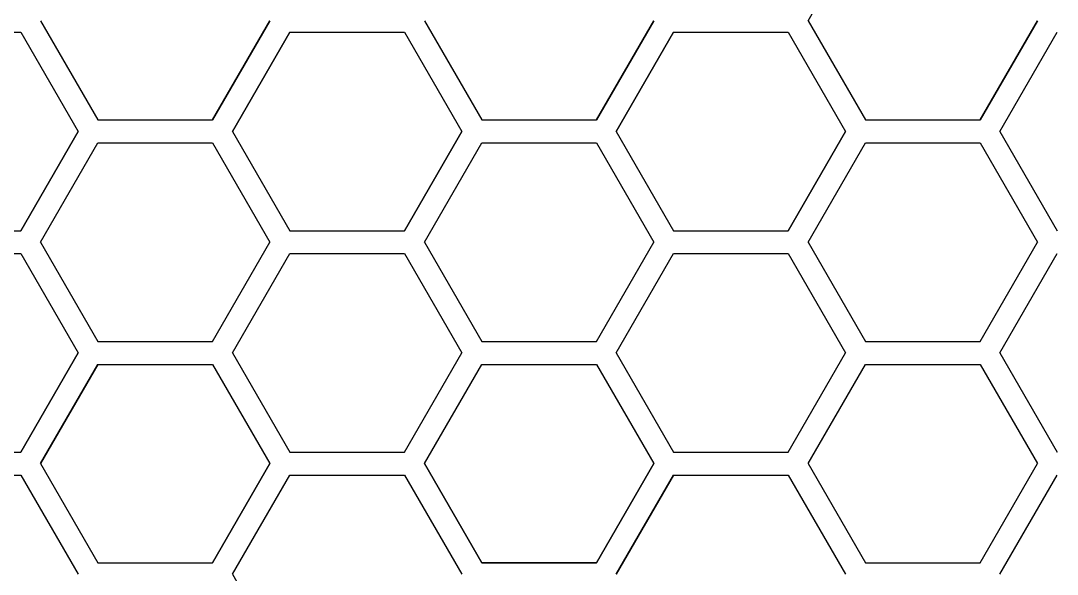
# Model space of a CAD drawing. Header units: millimetres. Extents: x 606 to 1123, y -612 to 146.
# Drawn here: x 740.7 to 921.5, y -339.9 to -243.3 of the extents above; entities that cross this region are included whole.
import ezdxf

# ---------------------------------------------------------------- set-up
doc = ezdxf.new("R2010")
doc.units = ezdxf.units.MM
doc.layers.get('0').update_dxf_attribs({"linetype": 'CONTINUOUS', "lineweight": 25})

msp = doc.modelspace()

# ---------------------------------------------------------------- linework, layer by layer
for p, q in [((878.01, -243.35), (888.01, -226.02)), ((878.01, -243.35), (888.01, -226.02)), ((878.01, -243.35), (888.01, -226.02)), ((744.15, -243.35), (754.15, -260.67)), ((744.15, -243.35), (754.15, -260.67)), ((744.15, -243.35), (754.15, -260.67)), ((744.15, -243.35), (754.15, -260.67)), ((744.15, -243.35), (754.15, -260.67)), ((744.15, -243.35), (754.15, -260.67)), ((744.15, -243.35), (754.15, -260.67)), ((744.15, -243.35), (754.15, -260.67)), ((744.15, -243.35), (754.15, -260.67)), ((744.15, -243.35), (754.15, -260.67)), ((744.15, -243.35), (754.15, -260.67)), ((744.15, -243.35), (754.15, -260.67)), ((774.15, -260.67), (784.15, -243.35)), ((784.15, -243.35), (774.15, -260.67)), ((774.15, -260.67), (784.15, -243.35)), ((774.15, -260.67), (784.15, -243.35)), ((774.15, -260.67), (784.15, -243.35)), ((784.15, -243.35), (774.15, -260.67)), ((774.15, -260.67), (784.15, -243.35)), ((774.15, -260.67), (784.15, -243.35)), ((774.15, -260.67), (784.15, -243.35)), ((784.15, -243.35), (774.15, -260.67)), ((774.15, -260.67), (784.15, -243.35)), ((774.15, -260.67), (784.15, -243.35)), ((811.08, -243.35), (821.08, -260.67)), ((811.08, -243.35), (821.08, -260.67)), ((811.08, -243.35), (821.08, -260.67)), ((811.08, -243.35), (821.08, -260.67)), ((811.08, -243.35), (821.08, -260.67)), ((811.08, -243.35), (821.08, -260.67)), ((811.08, -243.35), (821.08, -260.67)), ((811.08, -243.35), (821.08, -260.67)), ((811.08, -243.35), (821.08, -260.67)), ((841.08, -260.67), (851.08, -243.35)), ((851.08, -243.35), (841.08, -260.67)), ((841.08, -260.67), (851.08, -243.35)), ((841.08, -260.67), (851.08, -243.35)), ((851.08, -243.35), (841.08, -260.67)), ((841.08, -260.67), (851.08, -243.35)), ((841.08, -260.67), (851.08, -243.35)), ((851.08, -243.35), (841.08, -260.67)), ((841.08, -260.67), (851.08, -243.35)), ((878.01, -243.35), (888.01, -260.67)), ((878.01, -243.35), (888.01, -260.67)), ((878.01, -243.35), (888.01, -260.67)), ((878.01, -243.35), (888.01, -260.67)), ((878.01, -243.35), (888.01, -260.67)), ((878.01, -243.35), (888.01, -260.67)), ((918.01, -243.35), (908.01, -260.67)), ((908.01, -260.67), (918.01, -243.35)), ((918.01, -243.35), (908.01, -260.67)), ((908.01, -260.67), (918.01, -243.35)), ((918.01, -243.35), (908.01, -260.67)), ((908.01, -260.67), (918.01, -243.35)), ((720.68, -245.35), (740.68, -245.35)), ((720.68, -245.35), (740.68, -245.35)), ((720.68, -245.35), (740.68, -245.35)), ((720.68, -245.35), (740.68, -245.35)), ((720.68, -245.35), (740.68, -245.35)), ((720.68, -245.35), (740.68, -245.35)), ((720.68, -245.35), (740.68, -245.35)), ((720.68, -245.35), (740.68, -245.35)), ((720.68, -245.35), (740.68, -245.35)), ((740.68, -245.35), (750.68, -262.67)), ((740.68, -245.35), (750.68, -262.67)), ((740.68, -245.35), (750.68, -262.67)), ((740.68, -245.35), (750.68, -262.67)), ((740.68, -245.35), (750.68, -262.67)), ((740.68, -245.35), (750.68, -262.67)), ((740.68, -245.35), (750.68, -262.67)), ((740.68, -245.35), (750.68, -262.67)), ((740.68, -245.35), (750.68, -262.67)), ((740.68, -245.35), (750.68, -262.67)), ((740.68, -245.35), (750.68, -262.67)), ((740.68, -245.35), (750.68, -262.67)), ((777.61, -262.67), (787.61, -245.35)), ((787.61, -245.35), (777.61, -262.67)), ((777.61, -262.67), (787.61, -245.35)), ((777.61, -262.67), (787.61, -245.35)), ((777.61, -262.67), (787.61, -245.35)), ((787.61, -245.35), (777.61, -262.67)), ((777.61, -262.67), (787.61, -245.35)), ((777.61, -262.67), (787.61, -245.35)), ((777.61, -262.67), (787.61, -245.35)), ((787.61, -245.35), (777.61, -262.67)), ((777.61, -262.67), (787.61, -245.35)), ((777.61, -262.67), (787.61, -245.35)), ((787.61, -245.35), (807.61, -245.35)), ((787.61, -245.35), (807.61, -245.35)), ((787.61, -245.35), (807.61, -245.35)), ((787.61, -245.35), (807.61, -245.35)), ((787.61, -245.35), (807.61, -245.35)), ((787.61, -245.35), (807.61, -245.35)), ((787.61, -245.35), (807.61, -245.35)), ((787.61, -245.35), (807.61, -245.35)), ((787.61, -245.35), (807.61, -245.35)), ((787.61, -245.35), (807.61, -245.35)), ((787.61, -245.35), (807.61, -245.35)), ((787.61, -245.35), (807.61, -245.35)), ((807.61, -245.35), (817.61, -262.67)), ((807.61, -245.35), (817.61, -262.67)), ((807.61, -245.35), (817.61, -262.67)), ((807.61, -245.35), (817.61, -262.67)), ((807.61, -245.35), (817.61, -262.67)), ((807.61, -245.35), (817.61, -262.67)), ((807.61, -245.35), (817.61, -262.67)), ((807.61, -245.35), (817.61, -262.67)), ((807.61, -245.35), (817.61, -262.67)), ((807.61, -245.35), (817.61, -262.67)), ((807.61, -245.35), (817.61, -262.67)), ((807.61, -245.35), (817.61, -262.67)), ((844.54, -262.67), (854.54, -245.35)), ((854.54, -245.35), (844.54, -262.67)), ((844.54, -262.67), (854.54, -245.35)), ((844.54, -262.67), (854.54, -245.35)), ((844.54, -262.67), (854.54, -245.35)), ((844.54, -262.67), (854.54, -245.35)), ((854.54, -245.35), (844.54, -262.67)), ((844.54, -262.67), (854.54, -245.35)), ((844.54, -262.67), (854.54, -245.35)), ((844.54, -262.67), (854.54, -245.35)), ((844.54, -262.67), (854.54, -245.35)), ((854.54, -245.35), (844.54, -262.67)), ((844.54, -262.67), (854.54, -245.35)), ((844.54, -262.67), (854.54, -245.35)), ((844.54, -262.67), (854.54, -245.35)), ((854.54, -245.35), (874.54, -245.35)), ((854.54, -245.35), (874.54, -245.35)), ((854.54, -245.35), (874.54, -245.35)), ((854.54, -245.35), (874.54, -245.35)), ((854.54, -245.35), (874.54, -245.35)), ((854.54, -245.35), (874.54, -245.35)), ((854.54, -245.35), (874.54, -245.35)), ((854.54, -245.35), (874.54, -245.35)), ((854.54, -245.35), (874.54, -245.35)), ((854.54, -245.35), (874.54, -245.35)), ((854.54, -245.35), (874.54, -245.35)), ((854.54, -245.35), (874.54, -245.35)), ((854.54, -245.35), (874.54, -245.35)), ((854.54, -245.35), (874.54, -245.35)), ((854.54, -245.35), (874.54, -245.35)), ((874.54, -245.35), (884.54, -262.67)), ((874.54, -245.35), (884.54, -262.67)), ((874.54, -245.35), (884.54, -262.67)), ((874.54, -245.35), (884.54, -262.67)), ((874.54, -245.35), (884.54, -262.67)), ((874.54, -245.35), (884.54, -262.67)), ((874.54, -245.35), (884.54, -262.67)), ((874.54, -245.35), (884.54, -262.67)), ((874.54, -245.35), (884.54, -262.67)), ((874.54, -245.35), (884.54, -262.67)), ((874.54, -245.35), (884.54, -262.67)), ((874.54, -245.35), (884.54, -262.67)), ((874.54, -245.35), (884.54, -262.67)), ((874.54, -245.35), (884.54, -262.67)), ((874.54, -245.35), (884.54, -262.67)), ((911.47, -262.67), (921.47, -245.35)), ((911.47, -262.67), (921.47, -245.35)), ((911.47, -262.67), (921.47, -245.35)), ((911.47, -262.67), (921.47, -245.35)), ((911.47, -262.67), (921.47, -245.35)), ((911.47, -262.67), (921.47, -245.35)), ((754.15, -260.67), (774.15, -260.67)), ((754.15, -260.67), (774.15, -260.67)), ((754.15, -260.67), (774.15, -260.67)), ((754.15, -260.67), (774.15, -260.67)), ((754.15, -260.67), (774.15, -260.67)), ((754.15, -260.67), (774.15, -260.67)), ((754.15, -260.67), (774.15, -260.67)), ((754.15, -260.67), (774.15, -260.67)), ((754.15, -260.67), (774.15, -260.67)), ((754.15, -260.67), (774.15, -260.67)), ((754.15, -260.67), (774.15, -260.67)), ((754.15, -260.67), (774.15, -260.67)), ((821.08, -260.67), (841.08, -260.67)), ((821.08, -260.67), (841.08, -260.67)), ((821.08, -260.67), (841.08, -260.67)), ((821.08, -260.67), (841.08, -260.67)), ((821.08, -260.67), (841.08, -260.67)), ((821.08, -260.67), (841.08, -260.67)), ((821.08, -260.67), (841.08, -260.67)), ((821.08, -260.67), (841.08, -260.67)), ((821.08, -260.67), (841.08, -260.67)), ((888.01, -260.67), (908.01, -260.67)), ((888.01, -260.67), (908.01, -260.67)), ((888.01, -260.67), (908.01, -260.67)), ((888.01, -260.67), (908.01, -260.67)), ((888.01, -260.67), (908.01, -260.67)), ((888.01, -260.67), (908.01, -260.67)), ((740.68, -279.99), (750.68, -262.67)), ((740.68, -279.99), (750.68, -262.67)), ((750.68, -262.67), (740.68, -279.99)), ((740.68, -279.99), (750.68, -262.67)), ((740.68, -279.99), (750.68, -262.67)), ((740.68, -279.99), (750.68, -262.67)), ((750.68, -262.67), (740.68, -279.99)), ((740.68, -279.99), (750.68, -262.67)), ((740.68, -279.99), (750.68, -262.67)), ((740.68, -279.99), (750.68, -262.67)), ((750.68, -262.67), (740.68, -279.99)), ((740.68, -279.99), (750.68, -262.67)), ((777.61, -262.67), (787.61, -279.99)), ((777.61, -262.67), (787.61, -279.99)), ((777.61, -262.67), (787.61, -279.99)), ((777.61, -262.67), (787.61, -279.99)), ((777.61, -262.67), (787.61, -279.99)), ((777.61, -262.67), (787.61, -279.99)), ((777.61, -262.67), (787.61, -279.99)), ((777.61, -262.67), (787.61, -279.99)), ((777.61, -262.67), (787.61, -279.99)), ((777.61, -262.67), (787.61, -279.99)), ((777.61, -262.67), (787.61, -279.99)), ((777.61, -262.67), (787.61, -279.99)), ((807.61, -279.99), (817.61, -262.67)), ((817.61, -262.67), (807.61, -279.99)), ((807.61, -279.99), (817.61, -262.67)), ((807.61, -279.99), (817.61, -262.67)), ((807.61, -279.99), (817.61, -262.67)), ((817.61, -262.67), (807.61, -279.99)), ((807.61, -279.99), (817.61, -262.67)), ((807.61, -279.99), (817.61, -262.67)), ((807.61, -279.99), (817.61, -262.67)), ((817.61, -262.67), (807.61, -279.99)), ((807.61, -279.99), (817.61, -262.67)), ((807.61, -279.99), (817.61, -262.67)), ((844.54, -262.67), (854.54, -279.99)), ((844.54, -262.67), (854.54, -279.99)), ((844.54, -262.67), (854.54, -279.99)), ((844.54, -262.67), (854.54, -279.99)), ((844.54, -262.67), (854.54, -279.99)), ((844.54, -262.67), (854.54, -279.99)), ((844.54, -262.67), (854.54, -279.99)), ((844.54, -262.67), (854.54, -279.99)), ((844.54, -262.67), (854.54, -279.99)), ((844.54, -262.67), (854.54, -279.99)), ((844.54, -262.67), (854.54, -279.99)), ((844.54, -262.67), (854.54, -279.99)), ((844.54, -262.67), (854.54, -279.99)), ((844.54, -262.67), (854.54, -279.99)), ((844.54, -262.67), (854.54, -279.99)), ((874.54, -279.99), (884.54, -262.67)), ((884.54, -262.67), (874.54, -279.99)), ((874.54, -279.99), (884.54, -262.67)), ((874.54, -279.99), (884.54, -262.67)), ((874.54, -279.99), (884.54, -262.67)), ((874.54, -279.99), (884.54, -262.67)), ((884.54, -262.67), (874.54, -279.99)), ((874.54, -279.99), (884.54, -262.67)), ((874.54, -279.99), (884.54, -262.67)), ((874.54, -279.99), (884.54, -262.67)), ((874.54, -279.99), (884.54, -262.67)), ((884.54, -262.67), (874.54, -279.99)), ((874.54, -279.99), (884.54, -262.67)), ((874.54, -279.99), (884.54, -262.67)), ((874.54, -279.99), (884.54, -262.67)), ((911.47, -262.67), (921.47, -279.99)), ((911.47, -262.67), (921.47, -279.99)), ((911.47, -262.67), (921.47, -279.99)), ((911.47, -262.67), (921.47, -279.99)), ((911.47, -262.67), (921.47, -279.99)), ((911.47, -262.67), (921.47, -279.99)), ((744.15, -281.99), (754.15, -264.67)), ((744.15, -281.99), (754.15, -264.67)), ((744.15, -281.99), (754.15, -264.67)), ((744.15, -281.99), (754.15, -264.67)), ((744.15, -281.99), (754.15, -264.67)), ((744.15, -281.99), (754.15, -264.67)), ((744.15, -281.99), (754.15, -264.67)), ((744.15, -281.99), (754.15, -264.67)), ((744.15, -281.99), (754.15, -264.67)), ((744.15, -281.99), (754.15, -264.67)), ((744.15, -281.99), (754.15, -264.67)), ((744.15, -281.99), (754.15, -264.67)), ((744.15, -281.99), (754.15, -264.67)), ((744.15, -281.99), (754.15, -264.67)), ((744.15, -281.99), (754.15, -264.67)), ((754.15, -264.67), (774.15, -264.67)), ((754.15, -264.67), (774.15, -264.67)), ((754.15, -264.67), (774.15, -264.67)), ((754.15, -264.67), (774.15, -264.67)), ((754.15, -264.67), (774.15, -264.67)), ((754.15, -264.67), (774.15, -264.67)), ((754.15, -264.67), (774.15, -264.67)), ((754.15, -264.67), (774.15, -264.67)), ((754.15, -264.67), (774.15, -264.67)), ((754.15, -264.67), (774.15, -264.67)), ((754.15, -264.67), (774.15, -264.67)), ((754.15, -264.67), (774.15, -264.67)), ((754.15, -264.67), (774.15, -264.67)), ((754.15, -264.67), (774.15, -264.67)), ((754.15, -264.67), (774.15, -264.67)), ((774.15, -264.67), (784.15, -281.99)), ((774.15, -264.67), (784.15, -281.99)), ((774.15, -264.67), (784.15, -281.99)), ((774.15, -264.67), (784.15, -281.99)), ((774.15, -264.67), (784.15, -281.99)), ((774.15, -264.67), (784.15, -281.99)), ((774.15, -264.67), (784.15, -281.99)), ((774.15, -264.67), (784.15, -281.99)), ((774.15, -264.67), (784.15, -281.99)), ((774.15, -264.67), (784.15, -281.99)), ((774.15, -264.67), (784.15, -281.99)), ((774.15, -264.67), (784.15, -281.99)), ((774.15, -264.67), (784.15, -281.99)), ((774.15, -264.67), (784.15, -281.99)), ((774.15, -264.67), (784.15, -281.99)), ((811.08, -281.99), (821.08, -264.67)), ((811.08, -281.99), (821.08, -264.67)), ((811.08, -281.99), (821.08, -264.67)), ((811.08, -281.99), (821.08, -264.67)), ((811.08, -281.99), (821.08, -264.67)), ((811.08, -281.99), (821.08, -264.67)), ((811.08, -281.99), (821.08, -264.67)), ((811.08, -281.99), (821.08, -264.67)), ((811.08, -281.99), (821.08, -264.67)), ((811.08, -281.99), (821.08, -264.67)), ((811.08, -281.99), (821.08, -264.67)), ((811.08, -281.99), (821.08, -264.67)), ((821.08, -264.67), (841.08, -264.67)), ((821.08, -264.67), (841.08, -264.67)), ((821.08, -264.67), (841.08, -264.67)), ((821.08, -264.67), (841.08, -264.67)), ((821.08, -264.67), (841.08, -264.67)), ((821.08, -264.67), (841.08, -264.67)), ((821.08, -264.67), (841.08, -264.67)), ((821.08, -264.67), (841.08, -264.67)), ((821.08, -264.67), (841.08, -264.67)), ((821.08, -264.67), (841.08, -264.67)), ((821.08, -264.67), (841.08, -264.67)), ((821.08, -264.67), (841.08, -264.67)), ((841.08, -264.67), (851.08, -281.99)), ((841.08, -264.67), (851.08, -281.99)), ((841.08, -264.67), (851.08, -281.99)), ((841.08, -264.67), (851.08, -281.99)), ((841.08, -264.67), (851.08, -281.99)), ((841.08, -264.67), (851.08, -281.99)), ((841.08, -264.67), (851.08, -281.99)), ((841.08, -264.67), (851.08, -281.99)), ((841.08, -264.67), (851.08, -281.99)), ((841.08, -264.67), (851.08, -281.99)), ((841.08, -264.67), (851.08, -281.99)), ((841.08, -264.67), (851.08, -281.99)), ((878.01, -281.99), (888.01, -264.67)), ((878.01, -281.99), (888.01, -264.67)), ((878.01, -281.99), (888.01, -264.67)), ((878.01, -281.99), (888.01, -264.67)), ((878.01, -281.99), (888.01, -264.67)), ((878.01, -281.99), (888.01, -264.67)), ((878.01, -281.99), (888.01, -264.67)), ((878.01, -281.99), (888.01, -264.67)), ((878.01, -281.99), (888.01, -264.67)), ((878.01, -281.99), (888.01, -264.67)), ((878.01, -281.99), (888.01, -264.67)), ((878.01, -281.99), (888.01, -264.67)), ((888.01, -264.67), (908.01, -264.67)), ((888.01, -264.67), (908.01, -264.67)), ((888.01, -264.67), (908.01, -264.67)), ((888.01, -264.67), (908.01, -264.67)), ((888.01, -264.67), (908.01, -264.67)), ((888.01, -264.67), (908.01, -264.67)), ((888.01, -264.67), (908.01, -264.67)), ((888.01, -264.67), (908.01, -264.67)), ((888.01, -264.67), (908.01, -264.67)), ((888.01, -264.67), (908.01, -264.67)), ((888.01, -264.67), (908.01, -264.67)), ((888.01, -264.67), (908.01, -264.67)), ((908.01, -264.67), (918.01, -281.99)), ((908.01, -264.67), (918.01, -281.99)), ((908.01, -264.67), (918.01, -281.99)), ((908.01, -264.67), (918.01, -281.99)), ((908.01, -264.67), (918.01, -281.99)), ((908.01, -264.67), (918.01, -281.99)), ((908.01, -264.67), (918.01, -281.99)), ((908.01, -264.67), (918.01, -281.99)), ((908.01, -264.67), (918.01, -281.99)), ((908.01, -264.67), (918.01, -281.99)), ((908.01, -264.67), (918.01, -281.99)), ((908.01, -264.67), (918.01, -281.99)), ((720.68, -279.99), (740.68, -279.99)), ((720.68, -279.99), (740.68, -279.99)), ((720.68, -279.99), (740.68, -279.99)), ((720.68, -279.99), (740.68, -279.99)), ((720.68, -279.99), (740.68, -279.99)), ((720.68, -279.99), (740.68, -279.99)), ((720.68, -279.99), (740.68, -279.99)), ((720.68, -279.99), (740.68, -279.99)), ((720.68, -279.99), (740.68, -279.99)), ((787.61, -279.99), (807.61, -279.99)), ((787.61, -279.99), (807.61, -279.99)), ((787.61, -279.99), (807.61, -279.99)), ((787.61, -279.99), (807.61, -279.99)), ((787.61, -279.99), (807.61, -279.99)), ((787.61, -279.99), (807.61, -279.99)), ((787.61, -279.99), (807.61, -279.99)), ((787.61, -279.99), (807.61, -279.99)), ((787.61, -279.99), (807.61, -279.99)), ((787.61, -279.99), (807.61, -279.99)), ((787.61, -279.99), (807.61, -279.99)), ((787.61, -279.99), (807.61, -279.99)), ((854.54, -279.99), (874.54, -279.99)), ((854.54, -279.99), (874.54, -279.99)), ((854.54, -279.99), (874.54, -279.99)), ((854.54, -279.99), (874.54, -279.99)), ((854.54, -279.99), (874.54, -279.99)), ((854.54, -279.99), (874.54, -279.99)), ((854.54, -279.99), (874.54, -279.99)), ((854.54, -279.99), (874.54, -279.99)), ((854.54, -279.99), (874.54, -279.99)), ((854.54, -279.99), (874.54, -279.99)), ((854.54, -279.99), (874.54, -279.99)), ((854.54, -279.99), (874.54, -279.99)), ((854.54, -279.99), (874.54, -279.99)), ((854.54, -279.99), (874.54, -279.99)), ((854.54, -279.99), (874.54, -279.99)), ((744.15, -281.99), (754.15, -299.31)), ((744.15, -281.99), (754.15, -299.31)), ((744.15, -281.99), (754.15, -299.31)), ((744.15, -281.99), (754.15, -299.31)), ((744.15, -281.99), (754.15, -299.31)), ((744.15, -281.99), (754.15, -299.31)), ((744.15, -281.99), (754.15, -299.31)), ((744.15, -281.99), (754.15, -299.31)), ((744.15, -281.99), (754.15, -299.31)), ((744.15, -281.99), (754.15, -299.31)), ((744.15, -281.99), (754.15, -299.31)), ((744.15, -281.99), (754.15, -299.31)), ((744.15, -281.99), (754.15, -299.31)), ((744.15, -281.99), (754.15, -299.31)), ((744.15, -281.99), (754.15, -299.31)), ((774.15, -299.31), (784.15, -281.99)), ((774.15, -299.31), (784.15, -281.99)), ((774.15, -299.31), (784.15, -281.99)), ((774.15, -299.31), (784.15, -281.99)), ((774.15, -299.31), (784.15, -281.99)), ((774.15, -299.31), (784.15, -281.99)), ((774.15, -299.31), (784.15, -281.99)), ((774.15, -299.31), (784.15, -281.99)), ((774.15, -299.31), (784.15, -281.99)), ((774.15, -299.31), (784.15, -281.99)), ((774.15, -299.31), (784.15, -281.99)), ((774.15, -299.31), (784.15, -281.99)), ((774.15, -299.31), (784.15, -281.99)), ((774.15, -299.31), (784.15, -281.99)), ((774.15, -299.31), (784.15, -281.99)), ((811.08, -281.99), (821.08, -299.31)), ((811.08, -281.99), (821.08, -299.31)), ((811.08, -281.99), (821.08, -299.31)), ((811.08, -281.99), (821.08, -299.31)), ((811.08, -281.99), (821.08, -299.31)), ((811.08, -281.99), (821.08, -299.31)), ((811.08, -281.99), (821.08, -299.31)), ((811.08, -281.99), (821.08, -299.31)), ((811.08, -281.99), (821.08, -299.31)), ((811.08, -281.99), (821.08, -299.31)), ((811.08, -281.99), (821.08, -299.31)), ((811.08, -281.99), (821.08, -299.31)), ((841.08, -299.31), (851.08, -281.99)), ((841.08, -299.31), (851.08, -281.99)), ((841.08, -299.31), (851.08, -281.99)), ((841.08, -299.31), (851.08, -281.99)), ((841.08, -299.31), (851.08, -281.99)), ((841.08, -299.31), (851.08, -281.99)), ((841.08, -299.31), (851.08, -281.99)), ((841.08, -299.31), (851.08, -281.99)), ((841.08, -299.31), (851.08, -281.99)), ((841.08, -299.31), (851.08, -281.99)), ((841.08, -299.31), (851.08, -281.99)), ((841.08, -299.31), (851.08, -281.99)), ((878.01, -281.99), (888.01, -299.31)), ((878.01, -281.99), (888.01, -299.31)), ((878.01, -281.99), (888.01, -299.31)), ((878.01, -281.99), (888.01, -299.31)), ((878.01, -281.99), (888.01, -299.31)), ((878.01, -281.99), (888.01, -299.31)), ((878.01, -281.99), (888.01, -299.31)), ((878.01, -281.99), (888.01, -299.31)), ((878.01, -281.99), (888.01, -299.31)), ((878.01, -281.99), (888.01, -299.31)), ((878.01, -281.99), (888.01, -299.31)), ((878.01, -281.99), (888.01, -299.31)), ((908.01, -299.31), (918.01, -281.99)), ((908.01, -299.31), (918.01, -281.99)), ((908.01, -299.31), (918.01, -281.99)), ((908.01, -299.31), (918.01, -281.99)), ((908.01, -299.31), (918.01, -281.99)), ((908.01, -299.31), (918.01, -281.99)), ((908.01, -299.31), (918.01, -281.99)), ((908.01, -299.31), (918.01, -281.99)), ((908.01, -299.31), (918.01, -281.99)), ((908.01, -299.31), (918.01, -281.99)), ((908.01, -299.31), (918.01, -281.99)), ((908.01, -299.31), (918.01, -281.99)), ((720.68, -283.99), (740.68, -283.99)), ((720.68, -283.99), (740.68, -283.99)), ((720.68, -283.99), (740.68, -283.99)), ((740.68, -283.99), (750.68, -301.31)), ((740.68, -283.99), (750.68, -301.31)), ((740.68, -283.99), (750.68, -301.31)), ((740.68, -283.99), (750.68, -301.31)), ((740.68, -283.99), (750.68, -301.31)), ((740.68, -283.99), (750.68, -301.31)), ((740.68, -283.99), (750.68, -301.31)), ((740.68, -283.99), (750.68, -301.31)), ((740.68, -283.99), (750.68, -301.31)), ((777.61, -301.31), (787.61, -283.99)), ((777.61, -301.31), (787.61, -283.99)), ((777.61, -301.31), (787.61, -283.99)), ((777.61, -301.31), (787.61, -283.99)), ((777.61, -301.31), (787.61, -283.99)), ((777.61, -301.31), (787.61, -283.99)), ((777.61, -301.31), (787.61, -283.99)), ((777.61, -301.31), (787.61, -283.99)), ((777.61, -301.31), (787.61, -283.99)), ((777.61, -301.31), (787.61, -283.99)), ((777.61, -301.31), (787.61, -283.99)), ((777.61, -301.31), (787.61, -283.99)), ((787.61, -283.99), (807.61, -283.99)), ((787.61, -283.99), (807.61, -283.99)), ((787.61, -283.99), (807.61, -283.99)), ((787.61, -283.99), (807.61, -283.99)), ((787.61, -283.99), (807.61, -283.99)), ((787.61, -283.99), (807.61, -283.99)), ((787.61, -283.99), (807.61, -283.99)), ((787.61, -283.99), (807.61, -283.99)), ((787.61, -283.99), (807.61, -283.99)), ((787.61, -283.99), (807.61, -283.99)), ((787.61, -283.99), (807.61, -283.99)), ((787.61, -283.99), (807.61, -283.99)), ((807.61, -283.99), (817.61, -301.31)), ((807.61, -283.99), (817.61, -301.31)), ((807.61, -283.99), (817.61, -301.31)), ((807.61, -283.99), (817.61, -301.31)), ((807.61, -283.99), (817.61, -301.31)), ((807.61, -283.99), (817.61, -301.31)), ((807.61, -283.99), (817.61, -301.31)), ((807.61, -283.99), (817.61, -301.31)), ((807.61, -283.99), (817.61, -301.31)), ((807.61, -283.99), (817.61, -301.31)), ((807.61, -283.99), (817.61, -301.31)), ((807.61, -283.99), (817.61, -301.31)), ((844.54, -301.31), (854.54, -283.99)), ((844.54, -301.31), (854.54, -283.99)), ((844.54, -301.31), (854.54, -283.99)), ((844.54, -301.31), (854.54, -283.99)), ((844.54, -301.31), (854.54, -283.99)), ((844.54, -301.31), (854.54, -283.99)), ((854.54, -283.99), (874.54, -283.99)), ((854.54, -283.99), (874.54, -283.99)), ((854.54, -283.99), (874.54, -283.99)), ((854.54, -283.99), (874.54, -283.99)), ((854.54, -283.99), (874.54, -283.99)), ((854.54, -283.99), (874.54, -283.99)), ((874.54, -283.99), (884.54, -301.31)), ((874.54, -283.99), (884.54, -301.31)), ((874.54, -283.99), (884.54, -301.31)), ((874.54, -283.99), (884.54, -301.31)), ((874.54, -283.99), (884.54, -301.31)), ((874.54, -283.99), (884.54, -301.31)), ((911.47, -301.31), (921.47, -283.99)), ((911.47, -301.31), (921.47, -283.99)), ((911.47, -301.31), (921.47, -283.99)), ((911.47, -301.31), (921.47, -283.99)), ((911.47, -301.31), (921.47, -283.99)), ((911.47, -301.31), (921.47, -283.99)), ((911.47, -301.31), (921.47, -283.99)), ((911.47, -301.31), (921.47, -283.99)), ((911.47, -301.31), (921.47, -283.99)), ((754.15, -299.31), (774.15, -299.31)), ((754.15, -299.31), (774.15, -299.31)), ((754.15, -299.31), (774.15, -299.31)), ((754.15, -299.31), (774.15, -299.31)), ((754.15, -299.31), (774.15, -299.31)), ((754.15, -299.31), (774.15, -299.31)), ((754.15, -299.31), (774.15, -299.31)), ((754.15, -299.31), (774.15, -299.31)), ((754.15, -299.31), (774.15, -299.31)), ((754.15, -299.31), (774.15, -299.31)), ((754.15, -299.31), (774.15, -299.31)), ((754.15, -299.31), (774.15, -299.31)), ((754.15, -299.31), (774.15, -299.31)), ((754.15, -299.31), (774.15, -299.31)), ((754.15, -299.31), (774.15, -299.31)), ((821.08, -299.31), (841.08, -299.31)), ((821.08, -299.31), (841.08, -299.31)), ((821.08, -299.31), (841.08, -299.31)), ((821.08, -299.31), (841.08, -299.31)), ((821.08, -299.31), (841.08, -299.31)), ((821.08, -299.31), (841.08, -299.31)), ((821.08, -299.31), (841.08, -299.31)), ((821.08, -299.31), (841.08, -299.31)), ((821.08, -299.31), (841.08, -299.31)), ((821.08, -299.31), (841.08, -299.31)), ((821.08, -299.31), (841.08, -299.31)), ((821.08, -299.31), (841.08, -299.31)), ((821.08, -299.31), (841.08, -299.31)), ((821.08, -299.31), (841.08, -299.31)), ((821.08, -299.31), (841.08, -299.31)), ((821.08, -299.31), (841.08, -299.31)), ((821.08, -299.31), (841.08, -299.31)), ((821.08, -299.31), (841.08, -299.31)), ((888.01, -299.31), (908.01, -299.31)), ((888.01, -299.31), (908.01, -299.31)), ((888.01, -299.31), (908.01, -299.31)), ((888.01, -299.31), (908.01, -299.31)), ((888.01, -299.31), (908.01, -299.31)), ((888.01, -299.31), (908.01, -299.31)), ((888.01, -299.31), (908.01, -299.31)), ((888.01, -299.31), (908.01, -299.31)), ((888.01, -299.31), (908.01, -299.31)), ((888.01, -299.31), (908.01, -299.31)), ((888.01, -299.31), (908.01, -299.31)), ((888.01, -299.31), (908.01, -299.31)), ((740.68, -318.63), (750.68, -301.31)), ((740.68, -318.63), (750.68, -301.31)), ((750.68, -301.31), (740.68, -318.63)), ((740.68, -318.63), (750.68, -301.31)), ((740.68, -318.63), (750.68, -301.31)), ((750.68, -301.31), (740.68, -318.63)), ((740.68, -318.63), (750.68, -301.31)), ((740.68, -318.63), (750.68, -301.31)), ((750.68, -301.31), (740.68, -318.63)), ((777.61, -301.31), (787.61, -318.63)), ((777.61, -301.31), (787.61, -318.63)), ((777.61, -301.31), (787.61, -318.63)), ((777.61, -301.31), (787.61, -318.63)), ((777.61, -301.31), (787.61, -318.63)), ((777.61, -301.31), (787.61, -318.63)), ((777.61, -301.31), (787.61, -318.63)), ((777.61, -301.31), (787.61, -318.63)), ((777.61, -301.31), (787.61, -318.63)), ((777.61, -301.31), (787.61, -318.63)), ((777.61, -301.31), (787.61, -318.63)), ((777.61, -301.31), (787.61, -318.63)), ((807.61, -318.63), (817.61, -301.31)), ((807.61, -318.63), (817.61, -301.31)), ((807.61, -318.63), (817.61, -301.31)), ((807.61, -318.63), (817.61, -301.31)), ((807.61, -318.63), (817.61, -301.31)), ((807.61, -318.63), (817.61, -301.31)), ((807.61, -318.63), (817.61, -301.31)), ((807.61, -318.63), (817.61, -301.31)), ((807.61, -318.63), (817.61, -301.31)), ((807.61, -318.63), (817.61, -301.31)), ((807.61, -318.63), (817.61, -301.31)), ((807.61, -318.63), (817.61, -301.31)), ((844.54, -301.31), (854.54, -318.63)), ((844.54, -301.31), (854.54, -318.63)), ((844.54, -301.31), (854.54, -318.63)), ((844.54, -301.31), (854.54, -318.63)), ((844.54, -301.31), (854.54, -318.63)), ((844.54, -301.31), (854.54, -318.63)), ((874.54, -318.63), (884.54, -301.31)), ((874.54, -318.63), (884.54, -301.31)), ((874.54, -318.63), (884.54, -301.31)), ((874.54, -318.63), (884.54, -301.31)), ((874.54, -318.63), (884.54, -301.31)), ((874.54, -318.63), (884.54, -301.31)), ((911.47, -301.31), (921.47, -318.63)), ((911.47, -301.31), (921.47, -318.63)), ((911.47, -301.31), (921.47, -318.63)), ((911.47, -301.31), (921.47, -318.63)), ((911.47, -301.31), (921.47, -318.63)), ((911.47, -301.31), (921.47, -318.63)), ((911.47, -301.31), (921.47, -318.63)), ((911.47, -301.31), (921.47, -318.63)), ((911.47, -301.31), (921.47, -318.63)), ((744.15, -320.63), (754.15, -303.31)), ((754.15, -303.31), (744.15, -320.63)), ((744.15, -320.63), (754.15, -303.31)), ((744.15, -320.63), (754.15, -303.31)), ((754.15, -303.31), (744.15, -320.63)), ((744.15, -320.63), (754.15, -303.31)), ((744.15, -320.63), (754.15, -303.31)), ((754.15, -303.31), (744.15, -320.63)), ((744.15, -320.63), (754.15, -303.31)), ((754.15, -303.31), (774.15, -303.31)), ((754.15, -303.31), (774.15, -303.31)), ((754.15, -303.31), (774.15, -303.31)), ((754.15, -303.31), (774.15, -303.31)), ((754.15, -303.31), (774.15, -303.31)), ((754.15, -303.31), (774.15, -303.31)), ((754.15, -303.31), (774.15, -303.31)), ((754.15, -303.31), (774.15, -303.31)), ((754.15, -303.31), (774.15, -303.31)), ((774.15, -303.31), (784.15, -320.63)), ((774.15, -303.31), (784.15, -320.63)), ((774.15, -303.31), (784.15, -320.63)), ((774.15, -303.31), (784.15, -320.63)), ((774.15, -303.31), (784.15, -320.63)), ((774.15, -303.31), (784.15, -320.63)), ((774.15, -303.31), (784.15, -320.63)), ((774.15, -303.31), (784.15, -320.63)), ((774.15, -303.31), (784.15, -320.63)), ((811.08, -320.63), (821.08, -303.31)), ((811.08, -320.63), (821.08, -303.31)), ((811.08, -320.63), (821.08, -303.31)), ((811.08, -320.63), (821.08, -303.31)), ((811.08, -320.63), (821.08, -303.31)), ((811.08, -320.63), (821.08, -303.31)), ((811.08, -320.63), (821.08, -303.31)), ((811.08, -320.63), (821.08, -303.31)), ((811.08, -320.63), (821.08, -303.31)), ((821.08, -303.31), (841.08, -303.31)), ((821.08, -303.31), (841.08, -303.31)), ((821.08, -303.31), (841.08, -303.31)), ((821.08, -303.31), (841.08, -303.31)), ((821.08, -303.31), (841.08, -303.31)), ((821.08, -303.31), (841.08, -303.31)), ((821.08, -303.31), (841.08, -303.31)), ((821.08, -303.31), (841.08, -303.31)), ((821.08, -303.31), (841.08, -303.31)), ((821.08, -303.31), (841.08, -303.31)), ((821.08, -303.31), (841.08, -303.31)), ((821.08, -303.31), (841.08, -303.31)), ((841.08, -303.31), (851.08, -320.63)), ((841.08, -303.31), (851.08, -320.63)), ((841.08, -303.31), (851.08, -320.63)), ((841.08, -303.31), (851.08, -320.63)), ((841.08, -303.31), (851.08, -320.63)), ((841.08, -303.31), (851.08, -320.63)), ((841.08, -303.31), (851.08, -320.63)), ((841.08, -303.31), (851.08, -320.63)), ((841.08, -303.31), (851.08, -320.63)), ((878.01, -320.63), (888.01, -303.31)), ((878.01, -320.63), (888.01, -303.31)), ((878.01, -320.63), (888.01, -303.31)), ((878.01, -320.63), (888.01, -303.31)), ((878.01, -320.63), (888.01, -303.31)), ((878.01, -320.63), (888.01, -303.31)), ((878.01, -320.63), (888.01, -303.31)), ((878.01, -320.63), (888.01, -303.31)), ((878.01, -320.63), (888.01, -303.31)), ((888.01, -303.31), (908.01, -303.31)), ((888.01, -303.31), (908.01, -303.31)), ((888.01, -303.31), (908.01, -303.31)), ((888.01, -303.31), (908.01, -303.31)), ((888.01, -303.31), (908.01, -303.31)), ((888.01, -303.31), (908.01, -303.31)), ((888.01, -303.31), (908.01, -303.31)), ((888.01, -303.31), (908.01, -303.31)), ((888.01, -303.31), (908.01, -303.31)), ((908.01, -303.31), (918.01, -320.63)), ((908.01, -303.31), (918.01, -320.63)), ((908.01, -303.31), (918.01, -320.63)), ((908.01, -303.31), (918.01, -320.63)), ((908.01, -303.31), (918.01, -320.63)), ((908.01, -303.31), (918.01, -320.63)), ((908.01, -303.31), (918.01, -320.63)), ((908.01, -303.31), (918.01, -320.63)), ((908.01, -303.31), (918.01, -320.63)), ((720.68, -318.63), (740.68, -318.63)), ((720.68, -318.63), (740.68, -318.63)), ((720.68, -318.63), (740.68, -318.63)), ((787.61, -318.63), (807.61, -318.63)), ((787.61, -318.63), (807.61, -318.63)), ((787.61, -318.63), (807.61, -318.63)), ((787.61, -318.63), (807.61, -318.63)), ((787.61, -318.63), (807.61, -318.63)), ((787.61, -318.63), (807.61, -318.63)), ((787.61, -318.63), (807.61, -318.63)), ((787.61, -318.63), (807.61, -318.63)), ((787.61, -318.63), (807.61, -318.63)), ((787.61, -318.63), (807.61, -318.63)), ((787.61, -318.63), (807.61, -318.63)), ((787.61, -318.63), (807.61, -318.63)), ((854.54, -318.63), (874.54, -318.63)), ((854.54, -318.63), (874.54, -318.63)), ((854.54, -318.63), (874.54, -318.63)), ((854.54, -318.63), (874.54, -318.63)), ((854.54, -318.63), (874.54, -318.63)), ((854.54, -318.63), (874.54, -318.63)), ((854.54, -318.63), (874.54, -318.63)), ((854.54, -318.63), (874.54, -318.63)), ((854.54, -318.63), (874.54, -318.63)), ((854.54, -318.63), (874.54, -318.63)), ((854.54, -318.63), (874.54, -318.63)), ((854.54, -318.63), (874.54, -318.63)), ((744.15, -320.63), (754.15, -337.95)), ((744.15, -320.63), (754.15, -337.95)), ((744.15, -320.63), (754.15, -337.95)), ((744.15, -320.63), (754.15, -337.95)), ((744.15, -320.63), (754.15, -337.95)), ((744.15, -320.63), (754.15, -337.95)), ((744.15, -320.63), (754.15, -337.95)), ((744.15, -320.63), (754.15, -337.95)), ((744.15, -320.63), (754.15, -337.95)), ((774.15, -337.95), (784.15, -320.63)), ((784.15, -320.63), (774.15, -337.95)), ((774.15, -337.95), (784.15, -320.63)), ((774.15, -337.95), (784.15, -320.63)), ((784.15, -320.63), (774.15, -337.95)), ((774.15, -337.95), (784.15, -320.63)), ((774.15, -337.95), (784.15, -320.63)), ((784.15, -320.63), (774.15, -337.95)), ((774.15, -337.95), (784.15, -320.63)), ((811.08, -320.63), (821.08, -337.95)), ((811.08, -320.63), (821.08, -337.95)), ((811.08, -320.63), (821.08, -337.95)), ((821.08, -337.95), (811.08, -320.63)), ((811.08, -320.63), (821.08, -337.95)), ((811.08, -320.63), (821.08, -337.95)), ((811.08, -320.63), (821.08, -337.95)), ((821.08, -337.95), (811.08, -320.63)), ((811.08, -320.63), (821.08, -337.95)), ((811.08, -320.63), (821.08, -337.95)), ((811.08, -320.63), (821.08, -337.95)), ((821.08, -337.95), (811.08, -320.63)), ((841.08, -337.95), (851.08, -320.63)), ((841.08, -337.95), (851.08, -320.63)), ((851.08, -320.63), (841.08, -337.95)), ((841.08, -337.95), (851.08, -320.63)), ((841.08, -337.95), (851.08, -320.63)), ((841.08, -337.95), (851.08, -320.63)), ((851.08, -320.63), (841.08, -337.95)), ((841.08, -337.95), (851.08, -320.63)), ((841.08, -337.95), (851.08, -320.63)), ((841.08, -337.95), (851.08, -320.63)), ((851.08, -320.63), (841.08, -337.95)), ((841.08, -337.95), (851.08, -320.63)), ((878.01, -320.63), (888.01, -337.95)), ((878.01, -320.63), (888.01, -337.95)), ((878.01, -320.63), (888.01, -337.95)), ((878.01, -320.63), (888.01, -337.95)), ((878.01, -320.63), (888.01, -337.95)), ((878.01, -320.63), (888.01, -337.95)), ((878.01, -320.63), (888.01, -337.95)), ((878.01, -320.63), (888.01, -337.95)), ((878.01, -320.63), (888.01, -337.95)), ((908.01, -337.95), (918.01, -320.63)), ((908.01, -337.95), (918.01, -320.63)), ((908.01, -337.95), (918.01, -320.63)), ((908.01, -337.95), (918.01, -320.63)), ((908.01, -337.95), (918.01, -320.63)), ((908.01, -337.95), (918.01, -320.63)), ((908.01, -337.95), (918.01, -320.63)), ((908.01, -337.95), (918.01, -320.63)), ((908.01, -337.95), (918.01, -320.63)), ((720.68, -322.63), (740.68, -322.63)), ((720.68, -322.63), (740.68, -322.63)), ((720.68, -322.63), (740.68, -322.63)), ((740.68, -322.63), (750.68, -339.95)), ((740.68, -322.63), (750.68, -339.95)), ((740.68, -322.63), (750.68, -339.95)), ((740.68, -322.63), (750.68, -339.95)), ((740.68, -322.63), (750.68, -339.95)), ((740.68, -322.63), (750.68, -339.95)), ((777.61, -339.95), (787.61, -322.63)), ((777.61, -339.95), (787.61, -322.63)), ((777.61, -339.95), (787.61, -322.63)), ((777.61, -339.95), (787.61, -322.63)), ((777.61, -339.95), (787.61, -322.63)), ((777.61, -339.95), (787.61, -322.63)), ((777.61, -339.95), (787.61, -322.63)), ((777.61, -339.95), (787.61, -322.63)), ((777.61, -339.95), (787.61, -322.63)), ((787.61, -322.63), (807.61, -322.63)), ((787.61, -322.63), (807.61, -322.63)), ((787.61, -322.63), (807.61, -322.63)), ((787.61, -322.63), (807.61, -322.63)), ((787.61, -322.63), (807.61, -322.63)), ((787.61, -322.63), (807.61, -322.63)), ((787.61, -322.63), (807.61, -322.63)), ((787.61, -322.63), (807.61, -322.63)), ((787.61, -322.63), (807.61, -322.63)), ((807.61, -322.63), (817.61, -339.95)), ((807.61, -322.63), (817.61, -339.95)), ((807.61, -322.63), (817.61, -339.95)), ((807.61, -322.63), (817.61, -339.95)), ((807.61, -322.63), (817.61, -339.95)), ((807.61, -322.63), (817.61, -339.95)), ((807.61, -322.63), (817.61, -339.95)), ((807.61, -322.63), (817.61, -339.95)), ((807.61, -322.63), (817.61, -339.95)), ((844.54, -339.95), (854.54, -322.63)), ((854.54, -322.63), (844.54, -339.95)), ((844.54, -339.95), (854.54, -322.63)), ((854.54, -322.63), (844.54, -339.95)), ((844.54, -339.95), (854.54, -322.63)), ((854.54, -322.63), (844.54, -339.95)), ((854.54, -322.63), (874.54, -322.63)), ((854.54, -322.63), (874.54, -322.63)), ((854.54, -322.63), (874.54, -322.63)), ((854.54, -322.63), (874.54, -322.63)), ((854.54, -322.63), (874.54, -322.63)), ((854.54, -322.63), (874.54, -322.63)), ((854.54, -322.63), (874.54, -322.63)), ((854.54, -322.63), (874.54, -322.63)), ((854.54, -322.63), (874.54, -322.63)), ((874.54, -322.63), (884.54, -339.95)), ((874.54, -322.63), (884.54, -339.95)), ((874.54, -322.63), (884.54, -339.95)), ((874.54, -322.63), (884.54, -339.95)), ((874.54, -322.63), (884.54, -339.95)), ((874.54, -322.63), (884.54, -339.95)), ((911.47, -339.95), (921.47, -322.63)), ((911.47, -339.95), (921.47, -322.63)), ((911.47, -339.95), (921.47, -322.63)), ((911.47, -339.95), (921.47, -322.63)), ((911.47, -339.95), (921.47, -322.63)), ((911.47, -339.95), (921.47, -322.63)), ((754.15, -337.95), (774.15, -337.95)), ((754.15, -337.95), (774.15, -337.95)), ((754.15, -337.95), (774.15, -337.95)), ((754.15, -337.95), (774.15, -337.95)), ((754.15, -337.95), (774.15, -337.95)), ((754.15, -337.95), (774.15, -337.95)), ((754.15, -337.95), (774.15, -337.95)), ((754.15, -337.95), (774.15, -337.95)), ((754.15, -337.95), (774.15, -337.95)), ((754.15, -337.95), (774.15, -337.95)), ((754.15, -337.95), (774.15, -337.95)), ((754.15, -337.95), (774.15, -337.95)), ((754.15, -337.95), (774.15, -337.95)), ((754.15, -337.95), (774.15, -337.95)), ((754.15, -337.95), (774.15, -337.95)), ((821.08, -337.95), (841.08, -337.95)), ((821.08, -337.95), (841.08, -337.95)), ((841.08, -337.95), (821.08, -337.95)), ((821.08, -337.95), (841.08, -337.95)), ((821.08, -337.95), (841.08, -337.95)), ((821.08, -337.95), (841.08, -337.95)), ((841.08, -337.95), (821.08, -337.95)), ((821.08, -337.95), (841.08, -337.95)), ((821.08, -337.95), (841.08, -337.95)), ((821.08, -337.95), (841.08, -337.95)), ((841.08, -337.95), (821.08, -337.95)), ((821.08, -337.95), (841.08, -337.95)), ((888.01, -337.95), (908.01, -337.95)), ((888.01, -337.95), (908.01, -337.95)), ((888.01, -337.95), (908.01, -337.95)), ((888.01, -337.95), (908.01, -337.95)), ((888.01, -337.95), (908.01, -337.95)), ((888.01, -337.95), (908.01, -337.95)), ((888.01, -337.95), (908.01, -337.95)), ((888.01, -337.95), (908.01, -337.95)), ((888.01, -337.95), (908.01, -337.95)), ((777.61, -339.95), (787.61, -357.27)), ((777.61, -339.95), (787.61, -357.27)), ((777.61, -339.95), (787.61, -357.27))]:
    msp.add_line(p, q)

doc.saveas('drawing.dxf')
